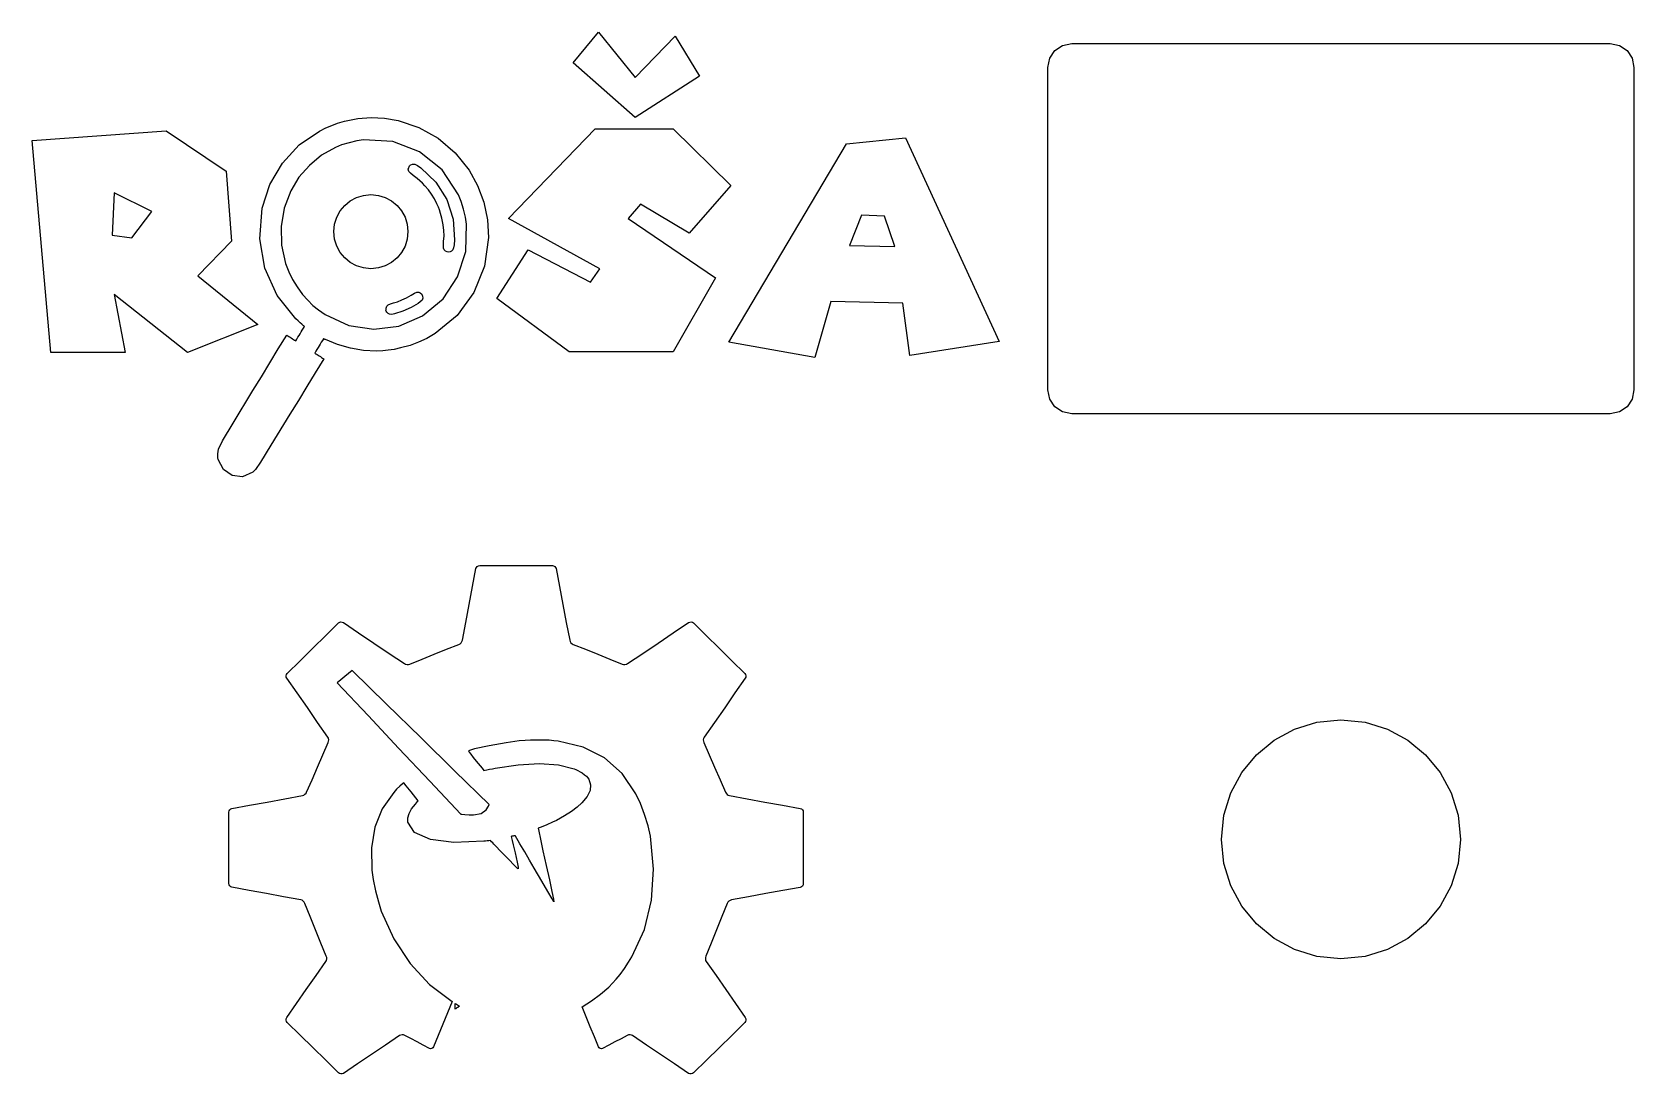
# Model space of a CAD drawing. Extents: x -160 to 160, y -929 to 20.
# Drawn here: x -35.6 to 30.4, y -23.3 to 19.6 of the extents above.
import ezdxf

# ---------------------------------------------------------------- set-up
doc = ezdxf.new("R2010")
doc.units = 0
doc.layers.add('drillHoles', color=7, linetype='CONTINUOUS')
doc.layers.add('engraving', color=7, linetype='CONTINUOUS')

msp = doc.modelspace()

# ---------------------------------------------------------------- linework, layer by layer
at = {"layer": 'drillHoles', "color": 1}
for points in [[(7.259684, 19.14434), (12.802636, 19.14434), (18.345589, 19.14434), (23.888543, 19.14434), (29.431496, 19.14434), (29.813284, 19.06764), (30.1244, 18.85822), (30.333819, 18.5471), (30.410519, 18.16532), (30.410519, 14.84451), (30.410519, 11.52368), (30.410519, 8.20287), (30.410519, 4.88205), (30.333819, 4.50026), (30.1244, 4.18915), (29.813284, 3.97973), (29.431496, 3.90303), (23.888543, 3.90303), (18.345589, 3.90303), (12.802636, 3.90303), (7.259684, 3.90303), (6.877896, 3.97973), (6.56678, 4.18915), (6.357361, 4.50026), (6.280661, 4.88205), (6.280661, 8.20287), (6.280661, 11.52368), (6.280661, 14.84451), (6.280661, 18.16532), (6.357361, 18.5471), (6.56678, 18.85822), (6.877896, 19.06764)], [(-20.07649, 11.40108), (-20.10747, 11.09378), (-20.19632, 10.80757), (-20.336903, 10.54855), (-20.523093, 10.32289), (-20.748757, 10.1367), (-21.007764, 9.99612), (-21.293982, 9.90722), (-21.601278, 9.87622), (-21.908577, 9.90722), (-22.194794, 9.99612), (-22.453802, 10.1367), (-22.679465, 10.32289), (-22.865655, 10.54855), (-23.006238, 10.80757), (-23.095088, 11.09378), (-23.126068, 11.40108), (-23.095088, 11.70838), (-23.006238, 11.99459), (-22.865654, 12.2536), (-22.679464, 12.47926), (-22.4538, 12.66545), (-22.194794, 12.80604), (-21.908577, 12.89494), (-21.601279, 12.92594), (-21.293983, 12.89494), (-21.007765, 12.80604), (-20.748758, 12.66545), (-20.523094, 12.47926), (-20.336905, 12.2536), (-20.196321, 11.99459), (-20.107471, 11.70838)], [(23.264656, -13.62123), (23.164716, -14.61259), (22.87809, -15.53595), (22.424556, -16.37153), (21.823894, -17.09954), (21.095886, -17.7002), (20.260312, -18.15373), (19.336952, -18.44036), (18.345589, -18.54026), (17.354225, -18.44036), (16.430866, -18.15373), (15.595291, -17.7002), (14.867283, -17.09954), (14.266622, -16.37153), (13.813088, -15.53595), (13.526462, -14.61259), (13.426522, -13.62123), (13.526462, -12.62987), (13.813089, -11.70651), (14.266623, -10.87094), (14.867285, -10.14293), (15.595293, -9.54227), (16.430866, -9.08873), (17.354224, -8.80211), (18.345587, -8.70211), (19.336949, -8.80201), (20.260307, -9.08863), (21.095881, -9.54217), (21.823889, -10.14283), (22.42455, -10.87084), (22.878085, -11.70641), (23.164712, -12.62977)]]:
    msp.add_lwpolyline(points, close=True, dxfattribs=at)
at = {"layer": 'engraving', "color": 1}
for points in [[(-13.266266, 18.351151), (-12.230282, 19.619459), (-10.722776, 17.754606), (-9.075014, 19.448651), (-8.073961, 17.806406), (-10.712608, 16.097798)], [(-27.91062, 2.257904), (-27.874538, 2.441496), (-27.707067, 2.78111), (-27.278619, 3.508873), (-26.459604, 4.856916), (-26.111525, 5.428186), (-25.763444, 5.999457), (-25.415365, 6.570727), (-25.067286, 7.141997), (-25.020775, 7.112444), (-24.97426, 7.082892), (-24.927748, 7.053339), (-24.881237, 7.023787), (-24.834725, 6.994235), (-24.78821, 6.964682), (-24.741698, 6.93513), (-24.695187, 6.905577), (-24.650158, 6.979117), (-24.605126, 7.052656), (-24.560098, 7.126196), (-24.515069, 7.199735), (-24.470038, 7.273274), (-24.425006, 7.346814), (-24.379974, 7.42035), (-24.334942, 7.493889), (-24.35194, 7.507553), (-24.368938, 7.521217), (-24.385903, 7.53488), (-24.402901, 7.548544), (-24.446308, 7.585928), (-24.514264, 7.647252), (-24.597457, 7.724013), (-24.686576, 7.807709), (-25.465442, 8.770496), (-25.970162, 9.892644), (-26.181425, 11.110971), (-26.079909, 12.362294), (-25.757003, 13.345238), (-25.238668, 14.224966), (-24.549422, 14.968523), (-23.71378, 15.542959), (-23.452332, 15.675258), (-23.215697, 15.777905), (-22.971474, 15.863594), (-22.687264, 15.945012), (-22.134312, 16.058342), (-21.586924, 16.102514), (-21.0381, 16.077631), (-20.480824, 15.983844), (-19.620335, 15.694757), (-18.826201, 15.243264), (-18.128104, 14.650135), (-17.555716, 13.936145), (-17.206929, 13.297904), (-16.95417, 12.609628), (-16.803136, 11.891157), (-16.759523, 11.162344), (-16.924718, 9.980039), (-17.362833, 8.89508), (-18.047802, 7.954465), (-18.95357, 7.2052), (-19.294327, 7.006999), (-19.634554, 6.84656), (-19.990153, 6.717266), (-20.377023, 6.612492), (-20.646811, 6.554879), (-20.884109, 6.516426), (-21.114815, 6.493799), (-21.364808, 6.483677), (-21.898971, 6.509093), (-22.447896, 6.600345), (-22.982956, 6.751027), (-23.475513, 6.95476), (-23.494916, 6.96435), (-23.514318, 6.97394), (-23.533721, 6.983529), (-23.553123, 6.993119), (-23.597925, 6.919435), (-23.642726, 6.845749), (-23.687531, 6.772062), (-23.732333, 6.698378), (-23.777138, 6.624695), (-23.821943, 6.551011), (-23.866751, 6.477328), (-23.911556, 6.403644), (-23.865265, 6.373747), (-23.818977, 6.34385), (-23.772689, 6.313953), (-23.726397, 6.284056), (-23.680102, 6.254159), (-23.633804, 6.224262), (-23.587509, 6.194364), (-23.541214, 6.164467), (-23.889963, 5.593392), (-24.238709, 5.022313), (-24.587458, 4.451234), (-24.936207, 3.880158), (-25.716813, 2.604422), (-26.150154, 1.908324), (-26.358349, 1.600807), (-26.463529, 1.490827), (-26.883704, 1.307605), (-27.314323, 1.354174), (-27.674994, 1.600757), (-27.885316, 2.017574), (-27.897336, 2.081712), (-27.906072, 2.148378), (-27.910677, 2.209693), (-27.9104, 2.257766), (-27.910447, 2.257776), (-27.910495, 2.257785), (-27.910545, 2.257797)], [(-30.028425, 15.550956), (-27.564781, 13.887085), (-27.338392, 11.015366), (-28.723359, 9.585669), (-26.259715, 7.576696), (-29.149503, 6.418148), (-32.172461, 8.809193), (-31.719683, 6.430473), (-34.782592, 6.430473), (-35.554978, 15.156559)], [(-25.112457, 10.091043), (-24.982732, 9.746672), (-24.827888, 9.429132), (-24.640247, 9.124436), (-24.412125, 8.818592), (-24.202237, 8.575328), (-23.989728, 8.366694), (-23.757207, 8.177129), (-23.487283, 7.991065), (-22.513851, 7.53976), (-21.48427, 7.380045), (-20.452614, 7.512636), (-19.472948, 7.938244), (-18.629766, 8.641268), (-18.028247, 9.543434), (-17.696395, 10.586383), (-17.662216, 11.711749), (-17.709266, 11.996841), (-17.788237, 12.320049), (-17.887422, 12.639199), (-17.995118, 12.912119), (-18.671327, 13.939298), (-19.596531, 14.688026), (-20.699851, 15.117144), (-21.910412, 15.185503), (-22.182727, 15.140946), (-22.501922, 15.06389), (-22.813021, 14.969298), (-23.06105, 14.872144), (-23.631105, 14.543342), (-24.135293, 14.128678), (-24.562675, 13.638782), (-24.902312, 13.084275), (-25.171284, 12.371843), (-25.297549, 11.61296), (-25.278722, 10.841408), (-25.112464, 10.090962), (-25.112457, 10.090981), (-25.112454, 10.091003), (-25.112447, 10.091022)], [(-6.776989, 13.295485), (-8.494882, 11.335813), (-10.50575, 12.531338), (-11.011794, 11.939738), (-7.416206, 9.499394), (-9.160733, 6.455124), (-13.435487, 6.455124), (-16.418494, 8.648968), (-15.126747, 10.657942), (-12.556565, 9.314517), (-12.170372, 9.869144), (-15.939082, 11.939738), (-12.370129, 15.637232), (-9.160733, 15.637232)], [(-20.044341, 14.046934), (-20.029713, 14.072349), (-20.012613, 14.105268), (-19.987928, 14.13225), (-19.960975, 14.153122), (-19.881784, 14.184812), (-19.795746, 14.177384), (-19.687678, 14.126352), (-19.542404, 14.0272), (-18.926186, 13.437675), (-18.478437, 12.721507), (-18.217186, 11.917325), (-18.160441, 11.063765), (-18.176085, 10.863486), (-18.197553, 10.732791), (-18.229856, 10.651972), (-18.278027, 10.601328), (-18.338852, 10.567219), (-18.398908, 10.555248), (-18.460312, 10.565339), (-18.525183, 10.59743), (-18.579367, 10.648089), (-18.609233, 10.722221), (-18.617326, 10.832229), (-18.606253, 10.990527), (-18.590033, 11.224768), (-18.595959, 11.445374), (-18.626163, 11.679348), (-18.682813, 11.953706), (-18.730527, 12.15004), (-18.772088, 12.292932), (-18.818362, 12.41509), (-18.880203, 12.549232), (-18.986239, 12.749875), (-19.104512, 12.939957), (-19.234373, 13.118509), (-19.375174, 13.284554), (-19.4812, 13.396411), (-19.581564, 13.490948), (-19.699787, 13.588878), (-19.859381, 13.710905), (-19.971448, 13.80325), (-20.034694, 13.881086), (-20.066083, 13.970038), (-20.04431, 14.046946), (-20.044314, 14.046943), (-20.04432, 14.046937), (-20.044324, 14.046934)], [(-32.172461, 12.999685), (-32.252363, 11.249541), (-31.440026, 11.15094), (-30.627689, 12.235538)], [(-20.970472, 8.255439), (-20.942774, 8.326201), (-20.885806, 8.384031), (-20.797398, 8.430487), (-20.675373, 8.467132), (-20.509907, 8.515964), (-20.327223, 8.588657), (-20.136467, 8.681153), (-19.946783, 8.789391), (-19.805427, 8.871181), (-19.707101, 8.911188), (-19.633595, 8.914009), (-19.566696, 8.883892), (-19.504673, 8.82334), (-19.470148, 8.745009), (-19.465678, 8.659955), (-19.493851, 8.579233), (-19.65377, 8.43846), (-19.943201, 8.274038), (-20.291154, 8.1213), (-20.626636, 8.01556), (-20.743349, 7.995691), (-20.828946, 7.99964), (-20.891914, 8.029349), (-20.940752, 8.086736), (-20.967604, 8.131394), (-20.979422, 8.162886), (-20.979168, 8.198371), (-20.969822, 8.255019), (-20.969985, 8.25515), (-20.970151, 8.255285), (-20.970313, 8.255417)], [(-14.129112, -2.34312), (-14.077042, -2.35342), (-14.031262, -2.38102), (-13.996462, -2.42182), (-13.977352, -2.47142), (-13.836718, -3.20987), (-13.696083, -3.94832), (-13.555448, -4.68677), (-13.414813, -5.42522), (-13.395783, -5.47772), (-13.361863, -5.52662), (-13.317603, -5.56652), (-13.267763, -5.59182), (-12.764745, -5.79449), (-12.261728, -5.99715), (-11.75871, -6.19982), (-11.255692, -6.4025), (-11.201552, -6.4187), (-11.140962, -6.4207), (-11.081252, -6.4093), (-11.029822, -6.3856), (-10.402268, -5.9625), (-9.774721, -5.5394), (-9.147168, -5.11631), (-8.519614, -4.69322), (-8.470092, -4.67202), (-8.415712, -4.66902), (-8.362852, -4.68152), (-8.317868, -4.71092), (-7.78934, -5.23039), (-7.260812, -5.74987), (-6.732278, -6.26935), (-6.20375, -6.78882), (-6.17365, -6.83252), (-6.160595, -6.88482), (-6.164595, -6.93862), (-6.186567, -6.98682), (-6.609698, -7.59307), (-7.032821, -8.19931), (-7.455951, -8.80555), (-7.879074, -9.4118), (-7.902646, -9.4622), (-7.913049, -9.5207), (-7.909849, -9.5802), (-7.892416, -9.6332), (-7.669768, -10.14395), (-7.447113, -10.65469), (-7.224465, -11.16543), (-7.00181, -11.67618), (-6.97506, -11.72548), (-6.933655, -11.76898), (-6.883184, -11.80228), (-6.829284, -11.82058), (-6.10271, -11.95335), (-5.376129, -12.08614), (-4.649556, -12.21892), (-3.922974, -12.3517), (-3.873212, -12.3711), (-3.832687, -12.4067), (-3.805377, -12.4532), (-3.795317, -12.5053), (-3.795317, -13.23995), (-3.795317, -13.97461), (-3.795317, -14.70928), (-3.795317, -15.44394), (-3.80572, -15.49634), (-3.833911, -15.54294), (-3.875317, -15.57854), (-3.925319, -15.59774), (-4.633668, -15.72702), (-5.342017, -15.8563), (-6.050366, -15.9856), (-6.758715, -16.11489), (-6.812055, -16.13349), (-6.861337, -16.16709), (-6.901222, -16.21099), (-6.926383, -16.26049), (-7.14751, -16.80413), (-7.368638, -17.34778), (-7.589765, -17.89141), (-7.810892, -18.43506), (-7.827216, -18.48816), (-7.828816, -18.54706), (-7.81695, -18.60506), (-7.792269, -18.65516), (-7.390109, -19.23171), (-6.98795, -19.80826), (-6.585782, -20.3848), (-6.183623, -20.96136), (-6.161971, -21.01006), (-6.157971, -21.06376), (-6.171586, -21.11576), (-6.201606, -21.15946), (-6.730435, -21.67922), (-7.259266, -22.19899), (-7.788087, -22.71875), (-8.316917, -23.23853), (-8.361821, -23.26773), (-8.414693, -23.28063), (-8.469073, -23.27763), (-8.518515, -23.25683), (-9.094431, -22.8681), (-9.670346, -22.47937), (-10.24626, -22.09063), (-10.822176, -21.70191), (-10.872736, -21.67891), (-10.931416, -21.66991), (-10.990736, -21.67491), (-11.043286, -21.69441), (-11.296921, -21.82806), (-11.550555, -21.96171), (-11.80419, -22.09537), (-12.057824, -22.22903), (-12.107344, -22.24253), (-12.155354, -22.23553), (-12.196514, -22.21053), (-12.225574, -22.16953), (-12.395366, -21.75575), (-12.565164, -21.34197), (-12.734954, -20.92819), (-12.904744, -20.51441), (-12.519137, -20.27274), (-12.151244, -20.00064), (-11.808359, -19.70065), (-11.497775, -19.3753), (-11.342841, -19.18113), (-11.162614, -18.93291), (-10.98838, -18.67526), (-10.851408, -18.45283), (-10.340619, -17.32661), (-10.043633, -16.12326), (-9.960685, -14.84512), (-10.092021, -13.49449), (-10.187861, -13.06709), (-10.329635, -12.60063), (-10.500826, -12.14372), (-10.684916, -11.74506), (-11.254916, -10.90392), (-11.979347, -10.26245), (-12.857869, -9.82097), (-13.890123, -9.57978), (-14.074634, -9.55878), (-14.25585, -9.54348), (-14.437669, -9.53448), (-14.623989, -9.53148), (-14.818803, -9.53248), (-15.026212, -9.53948), (-15.2503, -9.55118), (-15.495154, -9.56888), (-16.028426, -9.64188), (-16.726712, -9.76928), (-17.331368, -9.89983), (-17.583752, -9.98233), (-17.555642, -10.02483), (-17.485422, -10.11733), (-17.383566, -10.24629), (-17.260615, -10.39815), (-17.181955, -10.49455), (-17.103295, -10.59095), (-17.024635, -10.68735), (-16.945975, -10.78375), (-16.829034, -10.76005), (-16.712086, -10.73645), (-16.595145, -10.71275), (-16.478196, -10.68915), (-15.542899, -10.54669), (-14.661463, -10.50339), (-13.875552, -10.55909), (-13.22682, -10.71369), (-13.16272, -10.74139), (-13.08015, -10.78369), (-12.98982, -10.83469), (-12.90241, -10.88849), (-12.799388, -10.95839), (-12.727578, -11.01719), (-12.675428, -11.07599), (-12.631408, -11.14579), (-12.553548, -11.3754), (-12.572968, -11.61139), (-12.690872, -11.85832), (-12.908457, -12.12069), (-13.105556, -12.30024), (-13.341158, -12.47625), (-13.62406, -12.65471), (-13.963067, -12.84165), (-14.128893, -12.91975), (-14.362877, -13.0216), (-14.583471, -13.1127), (-14.709082, -13.1584), (-14.689022, -13.28007), (-14.620542, -13.61007), (-14.514296, -14.09773), (-14.381011, -14.69238), (-14.248257, -15.28411), (-14.143726, -15.76407), (-14.077956, -16.08292), (-14.061476, -16.19141), (-14.134086, -16.07281), (-14.311638, -15.77349), (-14.567327, -15.33864), (-14.874313, -14.81351), (-15.070544, -14.47691), (-15.266767, -14.14029), (-15.462999, -13.80368), (-15.659221, -13.46708), (-15.679281, -13.47008), (-15.699341, -13.47508), (-15.719401, -13.47808), (-15.739461, -13.48308), (-15.759121, -13.48808), (-15.778861, -13.49108), (-15.798601, -13.49608), (-15.818261, -13.49908), (-15.779961, -13.67), (-15.741661, -13.84093), (-15.703361, -14.01186), (-15.665061, -14.18278), (-15.580511, -14.56277), (-15.540701, -14.76174), (-15.537501, -14.83024), (-15.563771, -14.81884), (-15.692917, -14.69085), (-15.939697, -14.43965), (-16.229972, -14.14104), (-16.489625, -13.87075), (-16.537635, -13.82005), (-16.585645, -13.76945), (-16.633655, -13.71885), (-16.681665, -13.66825), (-16.749745, -13.67525), (-16.817825, -13.68225), (-16.885905, -13.68925), (-16.953985, -13.69625), (-18.180407, -13.74655), (-19.153164, -13.62138), (-19.809404, -13.33651), (-20.086278, -12.90773), (-20.083078, -12.73302), (-20.028378, -12.55066), (-19.923767, -12.36339), (-19.770521, -12.17394), (-19.725381, -12.12384), (-19.689151, -12.08044), (-19.665431, -12.04824), (-19.657431, -12.03194), (-19.747771, -11.91212), (-19.945053, -11.66285), (-20.145838, -11.41351), (-20.246688, -11.29347), (-20.298438, -11.32857), (-20.408183, -11.42894), (-20.541055, -11.56115), (-20.6622, -11.69187), (-21.1315, -12.36603), (-21.438541, -13.12524), (-21.582489, -13.96619), (-21.562509, -14.88559), (-21.503349, -15.27767), (-21.408049, -15.73897), (-21.293703, -16.19519), (-21.177376, -16.57214), (-20.660791, -17.71948), (-19.98928, -18.73515), (-19.181283, -19.6017), (-18.255262, -20.30166), (-18.446931, -20.76814), (-18.6386, -21.23462), (-18.830269, -21.70111), (-19.021938, -22.16759), (-19.050998, -22.20909), (-19.092168, -22.23409), (-19.140178, -22.24109), (-19.189698, -22.22749), (-19.443333, -22.09383), (-19.696968, -21.96017), (-19.950602, -21.82651), (-20.204237, -21.69286), (-20.256787, -21.67356), (-20.316187, -21.66856), (-20.374867, -21.67756), (-20.425417, -21.70116), (-21.001331, -22.08988), (-21.577246, -22.47863), (-22.153154, -22.86735), (-22.729068, -23.25608), (-22.779068, -23.27678), (-22.834158, -23.27978), (-22.887418, -23.26638), (-22.931998, -23.23688), (-23.460524, -22.71711), (-23.989052, -22.19734), (-24.517571, -21.67758), (-25.046098, -21.15782), (-25.076198, -21.11412), (-25.090218, -21.06212), (-25.087018, -21.00842), (-25.065608, -20.95972), (-24.663139, -20.38317), (-24.260677, -19.80663), (-23.858206, -19.23007), (-23.455737, -18.65352), (-23.431297, -18.60382), (-23.419867, -18.54582), (-23.422267, -18.48662), (-23.438827, -18.43322), (-23.65966, -17.88958), (-23.880484, -17.34594), (-24.101317, -16.80229), (-24.322141, -16.25866), (-24.347781, -16.20916), (-24.387581, -16.16526), (-24.436541, -16.13166), (-24.489801, -16.11316), (-25.19815, -15.98388), (-25.906499, -15.85459), (-26.614848, -15.72531), (-27.323198, -15.59603), (-27.372958, -15.57663), (-27.413488, -15.54103), (-27.440798, -15.49453), (-27.450858, -15.44213), (-27.451654, -14.70747), (-27.45245, -13.9728), (-27.453247, -13.23815), (-27.454042, -12.50348), (-27.444242, -12.45148), (-27.416452, -12.40518), (-27.375282, -12.36958), (-27.325362, -12.34978), (-26.599092, -12.21699), (-25.872821, -12.08421), (-25.14655, -11.95143), (-24.420279, -11.81865), (-24.366059, -11.80015), (-24.315189, -11.76695), (-24.273399, -11.72355), (-24.246489, -11.67425), (-24.024439, -11.16351), (-23.802388, -10.65278), (-23.580337, -10.14204), (-23.358287, -9.6313), (-23.340537, -9.5783), (-23.336537, -9.5189), (-23.346437, -9.4604), (-23.370397, -9.41), (-23.794133, -8.80375), (-24.217868, -8.1975), (-24.641596, -7.59125), (-25.06533, -6.985), (-25.08683, -6.9368), (-25.09003, -6.883), (-25.07601, -6.8306), (-25.04583, -6.7869), (-24.517304, -6.26743), (-23.988776, -5.74794), (-23.46025, -5.22847), (-22.931722, -4.709), (-22.887062, -4.6796), (-22.834752, -4.6671), (-22.781092, -4.6721), (-22.732452, -4.6933), (-22.104906, -5.11639), (-21.477361, -5.53948), (-20.849806, -5.96258), (-20.22226, -6.38567), (-20.17131, -6.40937), (-20.11152, -6.42077), (-20.05061, -6.41877), (-19.99623, -6.40247), (-19.492607, -6.19981), (-18.988991, -5.99714), (-18.485369, -5.79446), (-17.981745, -5.5918), (-17.931585, -5.5665), (-17.886925, -5.5266), (-17.852605, -5.4777), (-17.833575, -5.4252), (-17.693848, -4.68675), (-17.554121, -3.9483), (-17.414394, -3.20986), (-17.274667, -2.47141), (-17.255007, -2.42181), (-17.219257, -2.38101), (-17.172367, -2.35351), (-17.119267, -2.34321), (-16.371732, -2.34321), (-15.624195, -2.34321), (-14.876658, -2.34321), (-14.129121, -2.34321), (-14.128922, -2.34321), (-14.128724, -2.34321), (-14.128525, -2.34321), (-14.128326, -2.34321), (-14.128398, -2.34323), (-14.128469, -2.34324), (-14.128541, -2.34325)], [(-22.368089, -6.6713), (-22.524217, -6.79681), (-22.680345, -6.92231), (-22.836473, -7.04781), (-22.992601, -7.17332), (-21.718974, -8.52472), (-20.445339, -9.87611), (-19.171712, -11.22751), (-17.898076, -12.57891), (-17.851346, -12.58491), (-17.729565, -12.59791), (-17.560196, -12.61071), (-17.370741, -12.61671), (-17.054655, -12.54971), (-16.857675, -12.4032), (-16.756539, -12.25686), (-16.727959, -12.19036), (-18.137977, -10.81072), (-19.547995, -9.43107), (-20.958014, -8.05142), (-22.368032, -6.67178), (-22.368032, -6.67179), (-22.368032, -6.67179), (-22.368032, -6.6718)], [(-18.12527, -20.38036), (-18.08101, -20.40736), (-18.03707, -20.43476), (-17.99289, -20.46186), (-17.94799, -20.48766), (-17.97132, -20.50376), (-17.9968, -20.52146), (-18.02005, -20.53766), (-18.03661, -20.54916), (-18.07292, -20.57336), (-18.10381, -20.59246), (-18.1257, -20.60436), (-18.135, -20.60736), (-18.13551, -20.58566), (-18.13311, -20.53286), (-18.12911, -20.46066), (-18.12431, -20.38026), (-18.12447, -20.38024), (-18.124621, -20.38021), (-18.12478, -20.38019)]]:
    msp.add_lwpolyline(points, close=True, dxfattribs=at)
at = {"layer": 'engraving', "color": 7}
for points in [[(0.419882, 15.262461), (4.264022, 6.880743), (0.590193, 6.296821), (0.298232, 8.450035), (-2.65786, 8.523024), (-3.326935, 6.223829), (-6.866947, 6.856412), (-2.013116, 15.01916)], [(-1.3927, 12.075218), (-1.891466, 10.834383), (-0.03022, 10.785721), (-0.455995, 12.038724)]]:
    msp.add_lwpolyline(points, close=True, dxfattribs=at)

doc.saveas('drawing.dxf')
